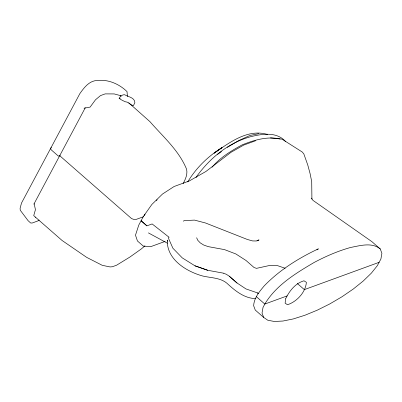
<?xml version="1.0" encoding="UTF-8"?>
<svg xmlns="http://www.w3.org/2000/svg" width="402" height="402" viewBox="0 0 402 402"><rect width="100%" height="100%" fill="white"/><g stroke="black" fill="none" stroke-linecap="round" stroke-linejoin="round"><path stroke-width="0.6" d="M311.917 199.131L311.716 181.669L310.032 173.373L307.766 165.006L303.842 153.946L302.284 152.046L281.993 139.132L270.445 137.911M168.93 237.145L168.624 238.627L172.895 248.22L182.242 257.868L194.98 265.833L207.668 270.275L223.316 273.134M183.111 183.644C185.458 179.217 187.724 174.428 186.623 169.307C178.98 150.438 163.046 136.715 149.966 121.675L128.746 102.811M316.861 249.928L318.364 248.833C298.525 258.205 279.516 270.018 264.209 285.897C259.411 291.641 254.079 297.877 253.642 305.716L255.26 310.063L263.647 317.399L267.817 320.248L274.355 321.479L282.973 321.032L293.294 318.937L304.867 315.274L317.188 310.208L329.72 303.962L341.911 296.812L353.232 289.063L363.187 281.058L371.342 273.149L377.337 265.672L380.9 258.994L381.9 253.34L380.282 248.994L371.895 241.652L312.977 200.372L311.444 198.085M33.853 204.211L85.289 107.731M144.268 215.578L145.047 214.115M195.985 177.639L196.965 176.046C209.929 158.313 227.627 143.474 248.964 137.208L250.004 136.876C261.687 133.936 276.636 131.298 285.621 141.584M51.275 147.433L50.667 148.363L51.069 149.705L58.446 156.162L60.159 155.534M187.714 181.935C196.151 167.845 208.141 156.227 222.055 147.574L214.075 153.197C229.351 142.62 247.898 128.444 267.556 134.509M119.123 98.234L120.836 96.013L122.997 94.882L124.66 94.736C128.173 96.872 134.901 97.555 134.871 102.746L133.369 105.646C130.298 105.153 128.545 101.726 125.208 101.746C123.118 100.696 120.876 99.827 119.123 98.234L120.278 98.555M212.06 167.212C220.125 157.499 231.261 150.795 242.25 144.831C254.225 140.037 267.255 136.102 280.189 138.961M156.318 200.593L157.172 199.759M144.976 245.833L141.313 248.944L129.846 257.084L116.61 265.194L112.334 266.752L110.053 266.928L102.239 265.32L86.691 257.38L62.094 240.491L35.351 217.085M217.613 154.358L221.487 151.559M39.175 220.07L37.572 221.05L32.115 223.04L30.627 222.969L28.12 220.708L20.246 210.221L20.1 208.281L21.512 203.04L79.822 93.681C83.938 87.822 89.239 80.676 97.073 80.521C108.148 79.139 119.223 83.963 127.037 91.621L127.394 96.52M227.306 147.353L238.833 140.514L250.049 135.434L258.787 133.69M257.029 240.888L259.029 239.909L256.34 240.984L252.592 240.929L247.371 239.476L205.522 222.994L194.498 220.105L184.372 220.608L183.242 221.155M255.546 140.76L243.758 145.062L230.984 152.313L205.854 171.518L189.302 180.95L174.116 186.498L162.483 194.045L151.881 204.432L143.388 216.437L138.775 225.085L135.489 235.185L137.454 240.984L143.273 246.079L150.534 246.727L165.142 241.396M143.745 216.638L136.122 219.417L133.871 219.422L131.58 218.598L59.717 155.7M146.896 225.854L141.082 220.753L146.901 225.849L152.132 223.939L168.925 237.15M287.179 295.892L264.807 304.063L263.024 307.409L262.029 313.057L263.647 317.399M379.116 262.33L304.339 289.631L297.349 283.51M84.023 108.188L90.113 107.103L95.505 99.771L100.475 95.606L105.168 93.892L114.213 93.927L120.545 95.636M255.953 298.596C244.421 298.57 234.868 290.601 226.813 283.149C220.045 277.596 210.849 277.953 202.749 276.018C186.327 271.531 166.448 259.32 167.338 240.125L167.423 241.21M285.169 268.28L277.536 265.642L269.446 265.511L256.491 268.35L254.049 267.511L245.999 260.466L235.863 253.963L224.522 249.617L208.266 246.637L203.719 245.044L200.291 242.903L197.774 240.306L196.628 237.723M257.587 292.937L258.486 293.731L257.592 292.932L245.964 288.922L237.024 282.988L229.235 276.169L226.261 274.259L223.311 273.144M194.985 265.822L207.673 270.265M148.388 232.889L167.408 243.21M380.282 248.994C372.001 242.034 360.172 245.647 350.65 247.456C337.956 250.989 325.851 256.27 314.223 262.421C295.736 273.29 276.079 285.234 264.807 304.063L256.426 296.711M120.304 95.42L121.238 96.244M229.23 276.179L237.019 282.998M35.597 217.296L33.738 215.623L35.441 209.648L34.14 203.668M285.586 298.877L285.129 303.203L287.525 304.731C296.822 301.681 305.62 292.284 306.384 282.325L303.992 280.792C295.334 283.244 289.329 291.068 285.586 298.877"/></g></svg>
